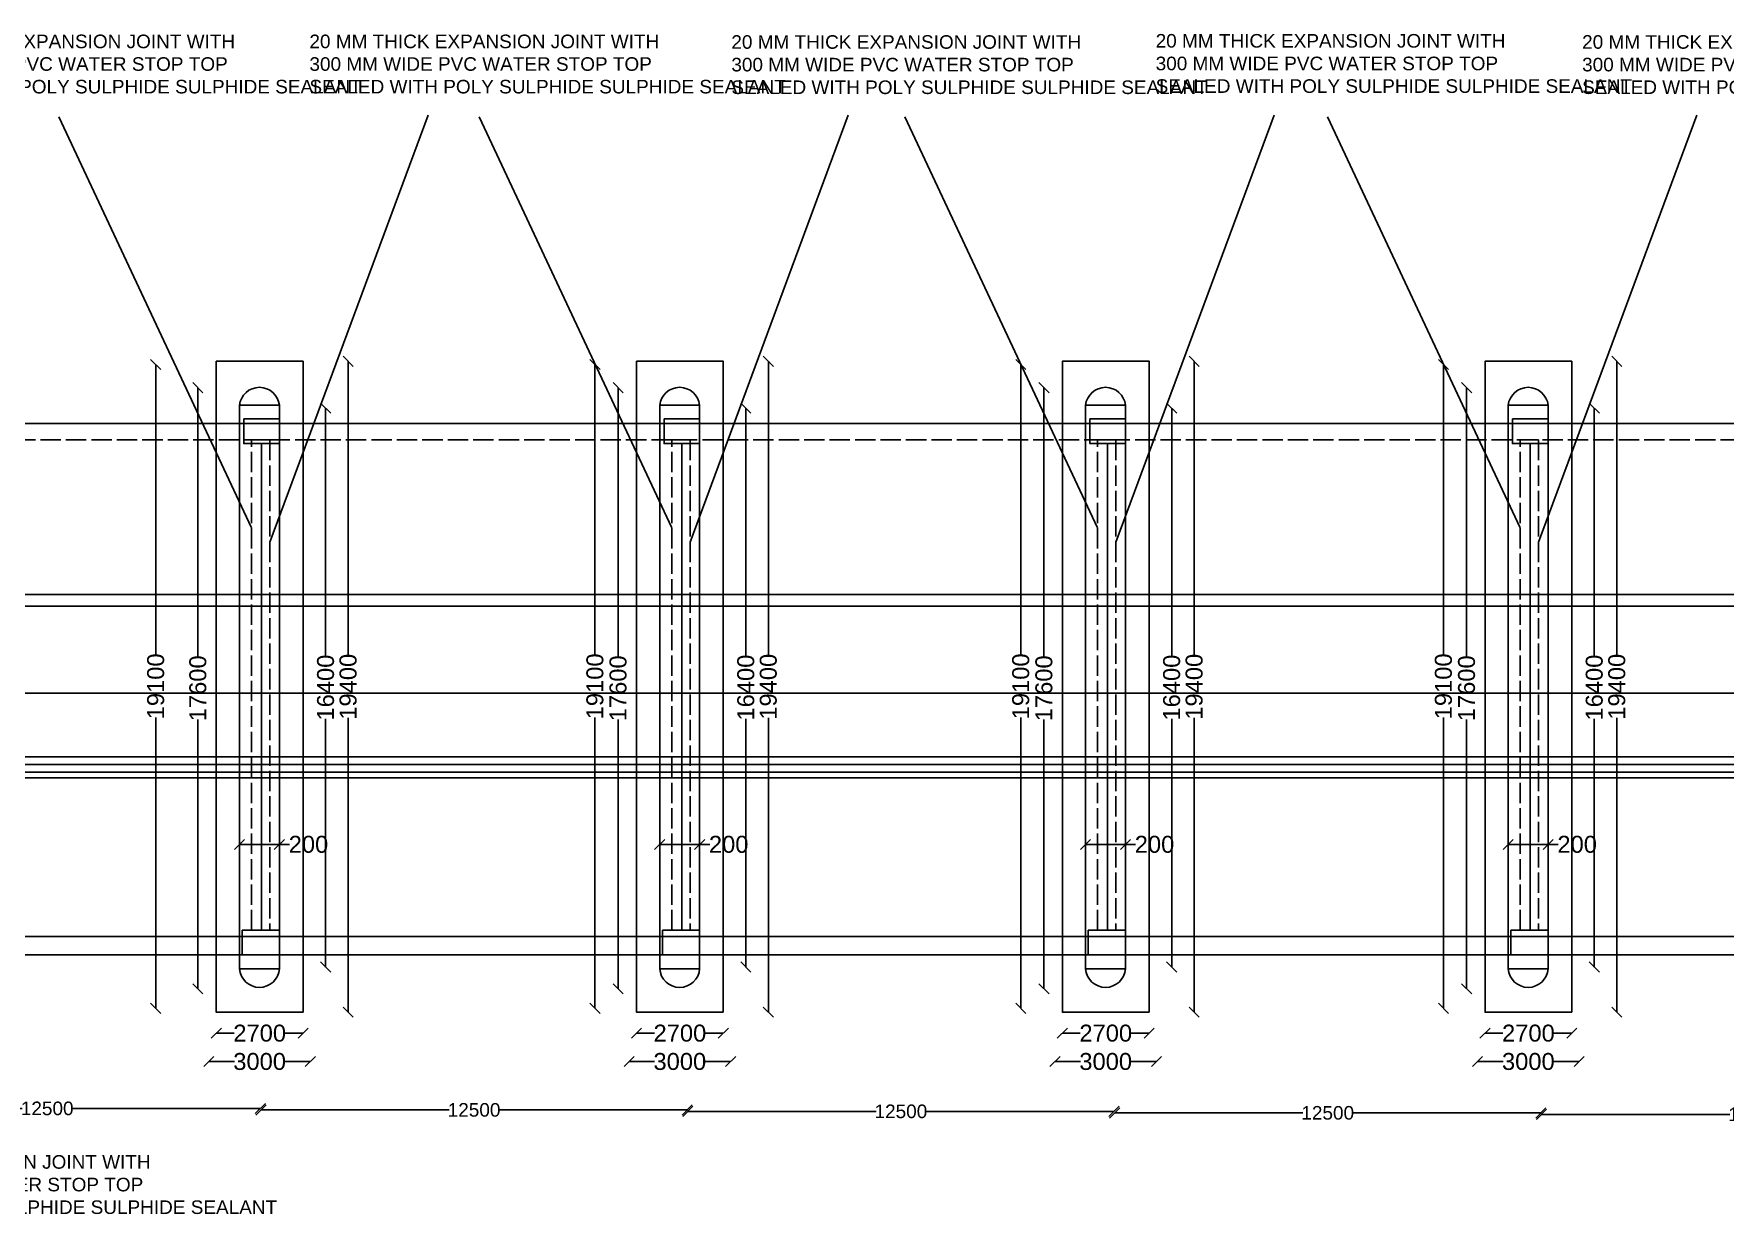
# Model space of a CAD drawing. Header units: millimetres. Extents: x -112454 to 301508, y -143387 to 43222.
# Drawn here: x -48255 to 1578, y -82090 to -47312 of the extents above; entities that cross this region are included whole.
import ezdxf

# ---------------------------------------------------------------- set-up
doc = ezdxf.new("R2010")
doc.units = ezdxf.units.MM
doc.header["$MEASUREMENT"] = 0
doc.linetypes.add('ACAD_ISO02W100', pattern=[15, 12, -3])
for name, color, linetype in [('DIMENSION', 7, 'Continuous'), ('DRAWING', 7, 'Continuous'), ('TEXT', 7, 'Continuous')]:
    doc.layers.add(name, color=color, linetype=linetype)
doc.styles.get("Standard").update_dxf_attribs({"font": 'arial.ttf', "height": 500})
doc.dimstyles.get("Standard").update_dxf_attribs({"dimtxt": 500, "dimasz": 300, "dimexe": 0.18, "dimexo": 0.0625, "dimgap": 0.09, "dimtad": 0, "dimdec": 0, "dimzin": 0, "dimdsep": 46, "dimtxsty": 'Standard', "dimblk": 'OBLIQUE', "dimcen": 0.09, "dimse1": 1, "dimse2": 1, "dimadec": 0, "dimazin": 0, "dimtfac": 1, "dimtdec": 0, "dimtofl": 0, "dimtmove": 0, "dimatfit": 3, "dimfxl": 0, "dimtolj": 1, "dimtzin": 0, "dimarcsym": 0})

# ---------------------------------------------------------------- blocks, each defined once
blk = doc.blocks.new('_Oblique')
at = {"color": 0, "linetype": 'ByBlock', "lineweight": -2}
blk.add_line((-0.5, -0.5), (0.5, 0.5), dxfattribs=at)
blk = doc.blocks.new('*D4')
at = {"layer": 'Defpoints', "color": 0, "transparency": 16777216}
for p in [(-44663, -57055), (-44658, -57055), (-44758, -76023)]:
    blk.add_point(p, dxfattribs=at)
at = {"layer": 'DIMENSION', "color": 0, "lineweight": -2, "transparency": 16777216}
for p, q in [((-44663, -57055), (-44663, -65623)), ((-44663, -76023), (-44663, -67456))]:
    blk.add_line(p, q, dxfattribs=at)
at = {"layer": 'DIMENSION', "color": 0, "lineweight": -2, "transparency": 16777216, "xscale": 300, "yscale": 300, "zscale": 300}
for p, rotation in [((-44663, -57055), 90), ((-44663, -76023), 270)]:
    blk.add_blockref('_Oblique', p, dxfattribs=dict(at, rotation=rotation))
at = {"layer": 'DIMENSION', "color": 0, "transparency": 16777216, "insert": (-44663, -66539), "char_height": 500, "attachment_point": 5, "rotation": 90}
blk.add_mtext('\\A1;19100', dxfattribs=at)
blk = doc.blocks.new('*D5')
at = {"layer": 'Defpoints', "color": 0, "transparency": 16777216}
for p in [(-43421, -57739), (-42878, -57739), (-42878, -75452)]:
    blk.add_point(p, dxfattribs=at)
at = {"layer": 'DIMENSION', "color": 0, "lineweight": -2, "transparency": 16777216}
for p, q in [((-43421, -57739), (-43421, -65679)), ((-43421, -75452), (-43421, -67512))]:
    blk.add_line(p, q, dxfattribs=at)
at = {"layer": 'DIMENSION', "color": 0, "lineweight": -2, "transparency": 16777216, "xscale": 300, "yscale": 300, "zscale": 300}
for p, rotation in [((-43421, -57739), 90), ((-43421, -75452), 270)]:
    blk.add_blockref('_Oblique', p, dxfattribs=dict(at, rotation=rotation))
at = {"layer": 'DIMENSION', "color": 0, "transparency": 16777216, "insert": (-43421, -66596), "char_height": 500, "attachment_point": 5, "rotation": 90}
blk.add_mtext('\\A1;17600', dxfattribs=at)
blk = doc.blocks.new('*D6')
at = {"layer": 'Defpoints', "color": 0, "transparency": 16777216}
for p in [(-39837, -58341), (-39837, -74809), (-39657, -74809)]:
    blk.add_point(p, dxfattribs=at)
at = {"layer": 'DIMENSION', "color": 0, "lineweight": -2, "transparency": 16777216}
for p, q in [((-39657, -58341), (-39657, -65659)), ((-39657, -74809), (-39657, -67492))]:
    blk.add_line(p, q, dxfattribs=at)
at = {"layer": 'DIMENSION', "color": 0, "lineweight": -2, "transparency": 16777216, "xscale": 300, "yscale": 300, "zscale": 300}
for p, rotation in [((-39657, -58341), 90), ((-39657, -74809), 270)]:
    blk.add_blockref('_Oblique', p, dxfattribs=dict(at, rotation=rotation))
at = {"layer": 'DIMENSION', "color": 0, "transparency": 16777216, "insert": (-39657, -66575), "char_height": 500, "attachment_point": 5, "rotation": 90}
blk.add_mtext('\\A1;16400', dxfattribs=at)
blk = doc.blocks.new('*D7')
at = {"layer": 'Defpoints', "color": 0, "transparency": 16777216}
for p in [(-40321, -56960), (-38994, -56960), (-40321, -76140)]:
    blk.add_point(p, dxfattribs=at)
at = {"layer": 'DIMENSION', "color": 0, "lineweight": -2, "transparency": 16777216}
for p, q in [((-38994, -56960), (-38994, -65633)), ((-38994, -76140), (-38994, -67466))]:
    blk.add_line(p, q, dxfattribs=at)
at = {"layer": 'DIMENSION', "color": 0, "lineweight": -2, "transparency": 16777216, "xscale": 300, "yscale": 300, "zscale": 300}
for p, rotation in [((-38994, -56960), 90), ((-38994, -76140), 270)]:
    blk.add_blockref('_Oblique', p, dxfattribs=dict(at, rotation=rotation))
at = {"layer": 'DIMENSION', "color": 0, "transparency": 16777216, "insert": (-38994, -66550), "char_height": 500, "attachment_point": 5, "rotation": 90}
blk.add_mtext('\\A1;19400', dxfattribs=at)
blk = doc.blocks.new('*D8')
at = {"layer": 'Defpoints', "color": 0, "transparency": 16777216}
for p in [(-42878, -76140), (-40321, -76140), (-40321, -76759)]:
    blk.add_point(p, dxfattribs=at)
at = {"layer": 'DIMENSION', "color": 0, "lineweight": -2, "transparency": 16777216}
for p, q in [((-42878, -76759), (-42350, -76759)), ((-40321, -76759), (-40849, -76759))]:
    blk.add_line(p, q, dxfattribs=at)
at = {"layer": 'DIMENSION', "color": 0, "lineweight": -2, "transparency": 16777216, "xscale": 300, "yscale": 300, "zscale": 300, "rotation": 180}
blk.add_blockref('_Oblique', (-42878, -76759), dxfattribs=at)
at = {"layer": 'DIMENSION', "color": 0, "lineweight": -2, "transparency": 16777216, "xscale": 300, "yscale": 300, "zscale": 300}
blk.add_blockref('_Oblique', (-40321, -76759), dxfattribs=at)
at = {"layer": 'DIMENSION', "color": 0, "transparency": 16777216, "insert": (-41600, -76759), "char_height": 500, "attachment_point": 5}
blk.add_mtext('\\A1;2700', dxfattribs=at)
blk = doc.blocks.new('*D9')
at = {"layer": 'Defpoints', "color": 0, "transparency": 16777216}
for p in [(-43097, -77485), (-43097, -77594), (-40106, -77485)]:
    blk.add_point(p, dxfattribs=at)
at = {"layer": 'DIMENSION', "color": 0, "lineweight": -2, "transparency": 16777216}
for p, q in [((-43097, -77594), (-42347, -77594)), ((-40106, -77594), (-40856, -77594))]:
    blk.add_line(p, q, dxfattribs=at)
at = {"layer": 'DIMENSION', "color": 0, "lineweight": -2, "transparency": 16777216, "xscale": 300, "yscale": 300, "zscale": 300, "rotation": 180}
blk.add_blockref('_Oblique', (-43097, -77594), dxfattribs=at)
at = {"layer": 'DIMENSION', "color": 0, "lineweight": -2, "transparency": 16777216, "xscale": 300, "yscale": 300, "zscale": 300}
blk.add_blockref('_Oblique', (-40106, -77594), dxfattribs=at)
at = {"layer": 'DIMENSION', "color": 0, "transparency": 16777216, "insert": (-41602, -77594), "char_height": 500, "attachment_point": 5}
blk.add_mtext('\\A1;3000', dxfattribs=at)
blk = doc.blocks.new('*D10')
at = {"layer": 'Defpoints', "color": 0, "transparency": 16777216}
for p in [(-41019, -71196), (-42195, -71750), (-41019, -71750)]:
    blk.add_point(p, dxfattribs=at)
at = {"layer": 'DIMENSION', "color": 0, "lineweight": -2, "transparency": 16777216}
for p, q in [((-42195, -71196), (-41019, -71196)), ((-41019, -71196), (-40719, -71196))]:
    blk.add_line(p, q, dxfattribs=at)
at = {"layer": 'DIMENSION', "color": 0, "lineweight": -2, "transparency": 16777216, "xscale": 300, "yscale": 300, "zscale": 300, "rotation": 180}
blk.add_blockref('_Oblique', (-42195, -71196), dxfattribs=at)
at = {"layer": 'DIMENSION', "color": 0, "lineweight": -2, "transparency": 16777216, "xscale": 300, "yscale": 300, "zscale": 300}
blk.add_blockref('_Oblique', (-41019, -71196), dxfattribs=at)
at = {"layer": 'DIMENSION', "color": 0, "transparency": 16777216, "insert": (-40163, -71196), "char_height": 500, "attachment_point": 5}
blk.add_mtext('\\A1;200', dxfattribs=at)
blk = doc.blocks.new('*D12')
at = {"layer": 'Defpoints', "color": 0, "transparency": 16777216}
for p in [(-31722, -57055), (-31717, -57055), (-31818, -76023)]:
    blk.add_point(p, dxfattribs=at)
at = {"layer": 'DIMENSION', "color": 0, "lineweight": -2, "transparency": 16777216}
for p, q in [((-31722, -57055), (-31722, -65623)), ((-31722, -76023), (-31722, -67456))]:
    blk.add_line(p, q, dxfattribs=at)
at = {"layer": 'DIMENSION', "color": 0, "lineweight": -2, "transparency": 16777216, "xscale": 300, "yscale": 300, "zscale": 300}
for p, rotation in [((-31722, -57055), 90), ((-31722, -76023), 270)]:
    blk.add_blockref('_Oblique', p, dxfattribs=dict(at, rotation=rotation))
at = {"layer": 'DIMENSION', "color": 0, "transparency": 16777216, "insert": (-31722, -66539), "char_height": 500, "attachment_point": 5, "rotation": 90}
blk.add_mtext('\\A1;19100', dxfattribs=at)
blk = doc.blocks.new('*D13')
at = {"layer": 'Defpoints', "color": 0, "transparency": 16777216}
for p in [(-31040, -57739), (-30497, -57739), (-30497, -75452)]:
    blk.add_point(p, dxfattribs=at)
at = {"layer": 'DIMENSION', "color": 0, "lineweight": -2, "transparency": 16777216}
for p, q in [((-31040, -57739), (-31040, -65679)), ((-31040, -75452), (-31040, -67512))]:
    blk.add_line(p, q, dxfattribs=at)
at = {"layer": 'DIMENSION', "color": 0, "lineweight": -2, "transparency": 16777216, "xscale": 300, "yscale": 300, "zscale": 300}
for p, rotation in [((-31040, -57739), 90), ((-31040, -75452), 270)]:
    blk.add_blockref('_Oblique', p, dxfattribs=dict(at, rotation=rotation))
at = {"layer": 'DIMENSION', "color": 0, "transparency": 16777216, "insert": (-31040, -66596), "char_height": 500, "attachment_point": 5, "rotation": 90}
blk.add_mtext('\\A1;17600', dxfattribs=at)
blk = doc.blocks.new('*D14')
at = {"layer": 'Defpoints', "color": 0, "transparency": 16777216}
for p in [(-27456, -58341), (-27456, -74809), (-27276, -74809)]:
    blk.add_point(p, dxfattribs=at)
at = {"layer": 'DIMENSION', "color": 0, "lineweight": -2, "transparency": 16777216}
for p, q in [((-27276, -58341), (-27276, -65659)), ((-27276, -74809), (-27276, -67492))]:
    blk.add_line(p, q, dxfattribs=at)
at = {"layer": 'DIMENSION', "color": 0, "lineweight": -2, "transparency": 16777216, "xscale": 300, "yscale": 300, "zscale": 300}
for p, rotation in [((-27276, -58341), 90), ((-27276, -74809), 270)]:
    blk.add_blockref('_Oblique', p, dxfattribs=dict(at, rotation=rotation))
at = {"layer": 'DIMENSION', "color": 0, "transparency": 16777216, "insert": (-27276, -66575), "char_height": 500, "attachment_point": 5, "rotation": 90}
blk.add_mtext('\\A1;16400', dxfattribs=at)
blk = doc.blocks.new('*D15')
at = {"layer": 'Defpoints', "color": 0, "transparency": 16777216}
for p in [(-27940, -56960), (-26613, -56960), (-27940, -76140)]:
    blk.add_point(p, dxfattribs=at)
at = {"layer": 'DIMENSION', "color": 0, "lineweight": -2, "transparency": 16777216}
for p, q in [((-26613, -56960), (-26613, -65633)), ((-26613, -76140), (-26613, -67466))]:
    blk.add_line(p, q, dxfattribs=at)
at = {"layer": 'DIMENSION', "color": 0, "lineweight": -2, "transparency": 16777216, "xscale": 300, "yscale": 300, "zscale": 300}
for p, rotation in [((-26613, -56960), 90), ((-26613, -76140), 270)]:
    blk.add_blockref('_Oblique', p, dxfattribs=dict(at, rotation=rotation))
at = {"layer": 'DIMENSION', "color": 0, "transparency": 16777216, "insert": (-26613, -66550), "char_height": 500, "attachment_point": 5, "rotation": 90}
blk.add_mtext('\\A1;19400', dxfattribs=at)
blk = doc.blocks.new('*D16')
at = {"layer": 'Defpoints', "color": 0, "transparency": 16777216}
for p in [(-30497, -76140), (-27940, -76140), (-27940, -76759)]:
    blk.add_point(p, dxfattribs=at)
at = {"layer": 'DIMENSION', "color": 0, "lineweight": -2, "transparency": 16777216}
for p, q in [((-30497, -76759), (-29969, -76759)), ((-27940, -76759), (-28468, -76759))]:
    blk.add_line(p, q, dxfattribs=at)
at = {"layer": 'DIMENSION', "color": 0, "lineweight": -2, "transparency": 16777216, "xscale": 300, "yscale": 300, "zscale": 300, "rotation": 180}
blk.add_blockref('_Oblique', (-30497, -76759), dxfattribs=at)
at = {"layer": 'DIMENSION', "color": 0, "lineweight": -2, "transparency": 16777216, "xscale": 300, "yscale": 300, "zscale": 300}
blk.add_blockref('_Oblique', (-27940, -76759), dxfattribs=at)
at = {"layer": 'DIMENSION', "color": 0, "transparency": 16777216, "insert": (-29219, -76759), "char_height": 500, "attachment_point": 5}
blk.add_mtext('\\A1;2700', dxfattribs=at)
blk = doc.blocks.new('*D11')
at = {"layer": 'Defpoints', "color": 0, "transparency": 16777216}
for p in [(-30716, -77485), (-30716, -77594), (-27725, -77485)]:
    blk.add_point(p, dxfattribs=at)
at = {"layer": 'DIMENSION', "color": 0, "lineweight": -2, "transparency": 16777216}
for p, q in [((-30716, -77594), (-29966, -77594)), ((-27725, -77594), (-28475, -77594))]:
    blk.add_line(p, q, dxfattribs=at)
at = {"layer": 'DIMENSION', "color": 0, "lineweight": -2, "transparency": 16777216, "xscale": 300, "yscale": 300, "zscale": 300, "rotation": 180}
blk.add_blockref('_Oblique', (-30716, -77594), dxfattribs=at)
at = {"layer": 'DIMENSION', "color": 0, "lineweight": -2, "transparency": 16777216, "xscale": 300, "yscale": 300, "zscale": 300}
blk.add_blockref('_Oblique', (-27725, -77594), dxfattribs=at)
at = {"layer": 'DIMENSION', "color": 0, "transparency": 16777216, "insert": (-29221, -77594), "char_height": 500, "attachment_point": 5}
blk.add_mtext('\\A1;3000', dxfattribs=at)
blk = doc.blocks.new('*D17')
at = {"layer": 'Defpoints', "color": 0, "transparency": 16777216}
for p in [(-28638, -71196), (-29814, -71750), (-28638, -71750)]:
    blk.add_point(p, dxfattribs=at)
at = {"layer": 'DIMENSION', "color": 0, "lineweight": -2, "transparency": 16777216}
for p, q in [((-29814, -71196), (-28638, -71196)), ((-28638, -71196), (-28338, -71196))]:
    blk.add_line(p, q, dxfattribs=at)
at = {"layer": 'DIMENSION', "color": 0, "lineweight": -2, "transparency": 16777216, "xscale": 300, "yscale": 300, "zscale": 300, "rotation": 180}
blk.add_blockref('_Oblique', (-29814, -71196), dxfattribs=at)
at = {"layer": 'DIMENSION', "color": 0, "lineweight": -2, "transparency": 16777216, "xscale": 300, "yscale": 300, "zscale": 300}
blk.add_blockref('_Oblique', (-28638, -71196), dxfattribs=at)
at = {"layer": 'DIMENSION', "color": 0, "transparency": 16777216, "insert": (-27782, -71196), "char_height": 500, "attachment_point": 5}
blk.add_mtext('\\A1;200', dxfattribs=at)
blk = doc.blocks.new('*D19')
at = {"layer": 'Defpoints', "color": 0, "transparency": 16777216}
for p in [(-19175, -57055), (-19170, -57055), (-19271, -76023)]:
    blk.add_point(p, dxfattribs=at)
at = {"layer": 'DIMENSION', "color": 0, "lineweight": -2, "transparency": 16777216}
for p, q in [((-19175, -57055), (-19175, -65623)), ((-19175, -76023), (-19175, -67456))]:
    blk.add_line(p, q, dxfattribs=at)
at = {"layer": 'DIMENSION', "color": 0, "lineweight": -2, "transparency": 16777216, "xscale": 300, "yscale": 300, "zscale": 300}
for p, rotation in [((-19175, -57055), 90), ((-19175, -76023), 270)]:
    blk.add_blockref('_Oblique', p, dxfattribs=dict(at, rotation=rotation))
at = {"layer": 'DIMENSION', "color": 0, "transparency": 16777216, "insert": (-19175, -66539), "char_height": 500, "attachment_point": 5, "rotation": 90}
blk.add_mtext('\\A1;19100', dxfattribs=at)
blk = doc.blocks.new('*D20')
at = {"layer": 'Defpoints', "color": 0, "transparency": 16777216}
for p in [(-18493, -57739), (-17950, -57739), (-17950, -75452)]:
    blk.add_point(p, dxfattribs=at)
at = {"layer": 'DIMENSION', "color": 0, "lineweight": -2, "transparency": 16777216}
for p, q in [((-18493, -57739), (-18493, -65679)), ((-18493, -75452), (-18493, -67512))]:
    blk.add_line(p, q, dxfattribs=at)
at = {"layer": 'DIMENSION', "color": 0, "lineweight": -2, "transparency": 16777216, "xscale": 300, "yscale": 300, "zscale": 300}
for p, rotation in [((-18493, -57739), 90), ((-18493, -75452), 270)]:
    blk.add_blockref('_Oblique', p, dxfattribs=dict(at, rotation=rotation))
at = {"layer": 'DIMENSION', "color": 0, "transparency": 16777216, "insert": (-18493, -66596), "char_height": 500, "attachment_point": 5, "rotation": 90}
blk.add_mtext('\\A1;17600', dxfattribs=at)
blk = doc.blocks.new('*D21')
at = {"layer": 'Defpoints', "color": 0, "transparency": 16777216}
for p in [(-14909, -58341), (-14909, -74809), (-14729, -74809)]:
    blk.add_point(p, dxfattribs=at)
at = {"layer": 'DIMENSION', "color": 0, "lineweight": -2, "transparency": 16777216}
for p, q in [((-14729, -58341), (-14729, -65659)), ((-14729, -74809), (-14729, -67492))]:
    blk.add_line(p, q, dxfattribs=at)
at = {"layer": 'DIMENSION', "color": 0, "lineweight": -2, "transparency": 16777216, "xscale": 300, "yscale": 300, "zscale": 300}
for p, rotation in [((-14729, -58341), 90), ((-14729, -74809), 270)]:
    blk.add_blockref('_Oblique', p, dxfattribs=dict(at, rotation=rotation))
at = {"layer": 'DIMENSION', "color": 0, "transparency": 16777216, "insert": (-14729, -66575), "char_height": 500, "attachment_point": 5, "rotation": 90}
blk.add_mtext('\\A1;16400', dxfattribs=at)
blk = doc.blocks.new('*D22')
at = {"layer": 'Defpoints', "color": 0, "transparency": 16777216}
for p in [(-15393, -56960), (-14066, -56960), (-15393, -76140)]:
    blk.add_point(p, dxfattribs=at)
at = {"layer": 'DIMENSION', "color": 0, "lineweight": -2, "transparency": 16777216}
for p, q in [((-14066, -56960), (-14066, -65633)), ((-14066, -76140), (-14066, -67466))]:
    blk.add_line(p, q, dxfattribs=at)
at = {"layer": 'DIMENSION', "color": 0, "lineweight": -2, "transparency": 16777216, "xscale": 300, "yscale": 300, "zscale": 300}
for p, rotation in [((-14066, -56960), 90), ((-14066, -76140), 270)]:
    blk.add_blockref('_Oblique', p, dxfattribs=dict(at, rotation=rotation))
at = {"layer": 'DIMENSION', "color": 0, "transparency": 16777216, "insert": (-14066, -66550), "char_height": 500, "attachment_point": 5, "rotation": 90}
blk.add_mtext('\\A1;19400', dxfattribs=at)
blk = doc.blocks.new('*D23')
at = {"layer": 'Defpoints', "color": 0, "transparency": 16777216}
for p in [(-17950, -76140), (-15393, -76140), (-15393, -76759)]:
    blk.add_point(p, dxfattribs=at)
at = {"layer": 'DIMENSION', "color": 0, "lineweight": -2, "transparency": 16777216}
for p, q in [((-17950, -76759), (-17422, -76759)), ((-15393, -76759), (-15922, -76759))]:
    blk.add_line(p, q, dxfattribs=at)
at = {"layer": 'DIMENSION', "color": 0, "lineweight": -2, "transparency": 16777216, "xscale": 300, "yscale": 300, "zscale": 300, "rotation": 180}
blk.add_blockref('_Oblique', (-17950, -76759), dxfattribs=at)
at = {"layer": 'DIMENSION', "color": 0, "lineweight": -2, "transparency": 16777216, "xscale": 300, "yscale": 300, "zscale": 300}
blk.add_blockref('_Oblique', (-15393, -76759), dxfattribs=at)
at = {"layer": 'DIMENSION', "color": 0, "transparency": 16777216, "insert": (-16672, -76759), "char_height": 500, "attachment_point": 5}
blk.add_mtext('\\A1;2700', dxfattribs=at)
blk = doc.blocks.new('*D18')
at = {"layer": 'Defpoints', "color": 0, "transparency": 16777216}
for p in [(-18169, -77485), (-18169, -77594), (-15178, -77485)]:
    blk.add_point(p, dxfattribs=at)
at = {"layer": 'DIMENSION', "color": 0, "lineweight": -2, "transparency": 16777216}
for p, q in [((-18169, -77594), (-17419, -77594)), ((-15178, -77594), (-15928, -77594))]:
    blk.add_line(p, q, dxfattribs=at)
at = {"layer": 'DIMENSION', "color": 0, "lineweight": -2, "transparency": 16777216, "xscale": 300, "yscale": 300, "zscale": 300, "rotation": 180}
blk.add_blockref('_Oblique', (-18169, -77594), dxfattribs=at)
at = {"layer": 'DIMENSION', "color": 0, "lineweight": -2, "transparency": 16777216, "xscale": 300, "yscale": 300, "zscale": 300}
blk.add_blockref('_Oblique', (-15178, -77594), dxfattribs=at)
at = {"layer": 'DIMENSION', "color": 0, "transparency": 16777216, "insert": (-16674, -77594), "char_height": 500, "attachment_point": 5}
blk.add_mtext('\\A1;3000', dxfattribs=at)
blk = doc.blocks.new('*D24')
at = {"layer": 'Defpoints', "color": 0, "transparency": 16777216}
for p in [(-16091, -71196), (-17267, -71750), (-16091, -71750)]:
    blk.add_point(p, dxfattribs=at)
at = {"layer": 'DIMENSION', "color": 0, "lineweight": -2, "transparency": 16777216}
for p, q in [((-17267, -71196), (-16091, -71196)), ((-16091, -71196), (-15791, -71196))]:
    blk.add_line(p, q, dxfattribs=at)
at = {"layer": 'DIMENSION', "color": 0, "lineweight": -2, "transparency": 16777216, "xscale": 300, "yscale": 300, "zscale": 300, "rotation": 180}
blk.add_blockref('_Oblique', (-17267, -71196), dxfattribs=at)
at = {"layer": 'DIMENSION', "color": 0, "lineweight": -2, "transparency": 16777216, "xscale": 300, "yscale": 300, "zscale": 300}
blk.add_blockref('_Oblique', (-16091, -71196), dxfattribs=at)
at = {"layer": 'DIMENSION', "color": 0, "transparency": 16777216, "insert": (-15235, -71196), "char_height": 500, "attachment_point": 5}
blk.add_mtext('\\A1;200', dxfattribs=at)
blk = doc.blocks.new('*D26')
at = {"layer": 'Defpoints', "color": 0, "transparency": 16777216}
for p in [(-6722, -57055), (-6717, -57055), (-6818, -76023)]:
    blk.add_point(p, dxfattribs=at)
at = {"layer": 'DIMENSION', "color": 0, "lineweight": -2, "transparency": 16777216}
for p, q in [((-6722, -57055), (-6722, -65623)), ((-6722, -76023), (-6722, -67456))]:
    blk.add_line(p, q, dxfattribs=at)
at = {"layer": 'DIMENSION', "color": 0, "lineweight": -2, "transparency": 16777216, "xscale": 300, "yscale": 300, "zscale": 300}
for p, rotation in [((-6722, -57055), 90), ((-6722, -76023), 270)]:
    blk.add_blockref('_Oblique', p, dxfattribs=dict(at, rotation=rotation))
at = {"layer": 'DIMENSION', "color": 0, "transparency": 16777216, "insert": (-6722, -66539), "char_height": 500, "attachment_point": 5, "rotation": 90}
blk.add_mtext('\\A1;19100', dxfattribs=at)
blk = doc.blocks.new('*D27')
at = {"layer": 'Defpoints', "color": 0, "transparency": 16777216}
for p in [(-6040, -57739), (-5498, -57739), (-5498, -75452)]:
    blk.add_point(p, dxfattribs=at)
at = {"layer": 'DIMENSION', "color": 0, "lineweight": -2, "transparency": 16777216}
for p, q in [((-6040, -57739), (-6040, -65679)), ((-6040, -75452), (-6040, -67512))]:
    blk.add_line(p, q, dxfattribs=at)
at = {"layer": 'DIMENSION', "color": 0, "lineweight": -2, "transparency": 16777216, "xscale": 300, "yscale": 300, "zscale": 300}
for p, rotation in [((-6040, -57739), 90), ((-6040, -75452), 270)]:
    blk.add_blockref('_Oblique', p, dxfattribs=dict(at, rotation=rotation))
at = {"layer": 'DIMENSION', "color": 0, "transparency": 16777216, "insert": (-6040, -66596), "char_height": 500, "attachment_point": 5, "rotation": 90}
blk.add_mtext('\\A1;17600', dxfattribs=at)
blk = doc.blocks.new('*D28')
at = {"layer": 'Defpoints', "color": 0, "transparency": 16777216}
for p in [(-2456, -58341), (-2456, -74809), (-2277, -74809)]:
    blk.add_point(p, dxfattribs=at)
at = {"layer": 'DIMENSION', "color": 0, "lineweight": -2, "transparency": 16777216}
for p, q in [((-2277, -58341), (-2277, -65659)), ((-2277, -74809), (-2277, -67492))]:
    blk.add_line(p, q, dxfattribs=at)
at = {"layer": 'DIMENSION', "color": 0, "lineweight": -2, "transparency": 16777216, "xscale": 300, "yscale": 300, "zscale": 300}
for p, rotation in [((-2277, -58341), 90), ((-2277, -74809), 270)]:
    blk.add_blockref('_Oblique', p, dxfattribs=dict(at, rotation=rotation))
at = {"layer": 'DIMENSION', "color": 0, "transparency": 16777216, "insert": (-2277, -66575), "char_height": 500, "attachment_point": 5, "rotation": 90}
blk.add_mtext('\\A1;16400', dxfattribs=at)
blk = doc.blocks.new('*D29')
at = {"layer": 'Defpoints', "color": 0, "transparency": 16777216}
for p in [(-2940, -56960), (-1613, -56960), (-2940, -76140)]:
    blk.add_point(p, dxfattribs=at)
at = {"layer": 'DIMENSION', "color": 0, "lineweight": -2, "transparency": 16777216}
for p, q in [((-1613, -56960), (-1613, -65633)), ((-1613, -76140), (-1613, -67466))]:
    blk.add_line(p, q, dxfattribs=at)
at = {"layer": 'DIMENSION', "color": 0, "lineweight": -2, "transparency": 16777216, "xscale": 300, "yscale": 300, "zscale": 300}
for p, rotation in [((-1613, -56960), 90), ((-1613, -76140), 270)]:
    blk.add_blockref('_Oblique', p, dxfattribs=dict(at, rotation=rotation))
at = {"layer": 'DIMENSION', "color": 0, "transparency": 16777216, "insert": (-1613, -66550), "char_height": 500, "attachment_point": 5, "rotation": 90}
blk.add_mtext('\\A1;19400', dxfattribs=at)
blk = doc.blocks.new('*D30')
at = {"layer": 'Defpoints', "color": 0, "transparency": 16777216}
for p in [(-5498, -76140), (-2940, -76140), (-2940, -76759)]:
    blk.add_point(p, dxfattribs=at)
at = {"layer": 'DIMENSION', "color": 0, "lineweight": -2, "transparency": 16777216}
for p, q in [((-5498, -76759), (-4969, -76759)), ((-2940, -76759), (-3469, -76759))]:
    blk.add_line(p, q, dxfattribs=at)
at = {"layer": 'DIMENSION', "color": 0, "lineweight": -2, "transparency": 16777216, "xscale": 300, "yscale": 300, "zscale": 300, "rotation": 180}
blk.add_blockref('_Oblique', (-5498, -76759), dxfattribs=at)
at = {"layer": 'DIMENSION', "color": 0, "lineweight": -2, "transparency": 16777216, "xscale": 300, "yscale": 300, "zscale": 300}
blk.add_blockref('_Oblique', (-2940, -76759), dxfattribs=at)
at = {"layer": 'DIMENSION', "color": 0, "transparency": 16777216, "insert": (-4219, -76759), "char_height": 500, "attachment_point": 5}
blk.add_mtext('\\A1;2700', dxfattribs=at)
blk = doc.blocks.new('*D25')
at = {"layer": 'Defpoints', "color": 0, "transparency": 16777216}
for p in [(-5717, -77485), (-5717, -77594), (-2725, -77485)]:
    blk.add_point(p, dxfattribs=at)
at = {"layer": 'DIMENSION', "color": 0, "lineweight": -2, "transparency": 16777216}
for p, q in [((-5717, -77594), (-4967, -77594)), ((-2725, -77594), (-3475, -77594))]:
    blk.add_line(p, q, dxfattribs=at)
at = {"layer": 'DIMENSION', "color": 0, "lineweight": -2, "transparency": 16777216, "xscale": 300, "yscale": 300, "zscale": 300, "rotation": 180}
blk.add_blockref('_Oblique', (-5717, -77594), dxfattribs=at)
at = {"layer": 'DIMENSION', "color": 0, "lineweight": -2, "transparency": 16777216, "xscale": 300, "yscale": 300, "zscale": 300}
blk.add_blockref('_Oblique', (-2725, -77594), dxfattribs=at)
at = {"layer": 'DIMENSION', "color": 0, "transparency": 16777216, "insert": (-4221, -77594), "char_height": 500, "attachment_point": 5}
blk.add_mtext('\\A1;3000', dxfattribs=at)
blk = doc.blocks.new('*D31')
at = {"layer": 'Defpoints', "color": 0, "transparency": 16777216}
for p in [(-3638, -71196), (-4814, -71750), (-3638, -71750)]:
    blk.add_point(p, dxfattribs=at)
at = {"layer": 'DIMENSION', "color": 0, "lineweight": -2, "transparency": 16777216}
for p, q in [((-4814, -71196), (-3638, -71196)), ((-3638, -71196), (-3338, -71196))]:
    blk.add_line(p, q, dxfattribs=at)
at = {"layer": 'DIMENSION', "color": 0, "lineweight": -2, "transparency": 16777216, "xscale": 300, "yscale": 300, "zscale": 300, "rotation": 180}
blk.add_blockref('_Oblique', (-4814, -71196), dxfattribs=at)
at = {"layer": 'DIMENSION', "color": 0, "lineweight": -2, "transparency": 16777216, "xscale": 300, "yscale": 300, "zscale": 300}
blk.add_blockref('_Oblique', (-3638, -71196), dxfattribs=at)
at = {"layer": 'DIMENSION', "color": 0, "transparency": 16777216, "insert": (-2782, -71196), "char_height": 500, "attachment_point": 5}
blk.add_mtext('\\A1;200', dxfattribs=at)
blk = doc.blocks.new('*D288')
at = {"layer": 'Defpoints', "color": 0, "transparency": 16777216}
for p in [(-54138, -78976), (-41583, -78976), (-41583, -78976)]:
    blk.add_point(p, dxfattribs=at)
at = {"layer": 'DIMENSION', "color": 0, "lineweight": -2, "transparency": 16777216}
for p, q in [((-54138, -78976), (-48594, -78976)), ((-41583, -78976), (-47127, -78976))]:
    blk.add_line(p, q, dxfattribs=at)
at = {"layer": 'DIMENSION', "color": 0, "lineweight": -2, "transparency": 16777216, "xscale": 300, "yscale": 300, "zscale": 300, "rotation": 180}
blk.add_blockref('_Oblique', (-54138, -78976), dxfattribs=at)
at = {"layer": 'DIMENSION', "color": 0, "lineweight": -2, "transparency": 16777216, "xscale": 300, "yscale": 300, "zscale": 300}
blk.add_blockref('_Oblique', (-41583, -78976), dxfattribs=at)
at = {"layer": 'DIMENSION', "color": 0, "transparency": 16777216, "insert": (-47861, -78976), "char_height": 400, "attachment_point": 5}
blk.add_mtext('\\A1;12500', dxfattribs=at)
blk = doc.blocks.new('*D289')
at = {"layer": 'Defpoints', "color": 0, "transparency": 16777216}
for p in [(-41562, -79020), (-29007, -79020), (-29007, -79020)]:
    blk.add_point(p, dxfattribs=at)
at = {"layer": 'DIMENSION', "color": 0, "lineweight": -2, "transparency": 16777216}
for p, q in [((-41562, -79020), (-36018, -79020)), ((-29007, -79020), (-34551, -79020))]:
    blk.add_line(p, q, dxfattribs=at)
at = {"layer": 'DIMENSION', "color": 0, "lineweight": -2, "transparency": 16777216, "xscale": 300, "yscale": 300, "zscale": 300, "rotation": 180}
blk.add_blockref('_Oblique', (-41562, -79020), dxfattribs=at)
at = {"layer": 'DIMENSION', "color": 0, "lineweight": -2, "transparency": 16777216, "xscale": 300, "yscale": 300, "zscale": 300}
blk.add_blockref('_Oblique', (-29007, -79020), dxfattribs=at)
at = {"layer": 'DIMENSION', "color": 0, "transparency": 16777216, "insert": (-35284, -79020), "char_height": 400, "attachment_point": 5}
blk.add_mtext('\\A1;12500', dxfattribs=at)
blk = doc.blocks.new('*D290')
at = {"layer": 'Defpoints', "color": 0, "transparency": 16777216}
for p in [(-28985, -79063), (-16431, -79063), (-16431, -79063)]:
    blk.add_point(p, dxfattribs=at)
at = {"layer": 'DIMENSION', "color": 0, "lineweight": -2, "transparency": 16777216}
for p, q in [((-28985, -79063), (-23441, -79063)), ((-16431, -79063), (-21975, -79063))]:
    blk.add_line(p, q, dxfattribs=at)
at = {"layer": 'DIMENSION', "color": 0, "lineweight": -2, "transparency": 16777216, "xscale": 300, "yscale": 300, "zscale": 300, "rotation": 180}
blk.add_blockref('_Oblique', (-28985, -79063), dxfattribs=at)
at = {"layer": 'DIMENSION', "color": 0, "lineweight": -2, "transparency": 16777216, "xscale": 300, "yscale": 300, "zscale": 300}
blk.add_blockref('_Oblique', (-16431, -79063), dxfattribs=at)
at = {"layer": 'DIMENSION', "color": 0, "transparency": 16777216, "insert": (-22708, -79063), "char_height": 400, "attachment_point": 5}
blk.add_mtext('\\A1;12500', dxfattribs=at)
blk = doc.blocks.new('*D291')
at = {"layer": 'Defpoints', "color": 0, "transparency": 16777216}
for p in [(-16409, -79107), (-3854, -79107), (-3854, -79107)]:
    blk.add_point(p, dxfattribs=at)
at = {"layer": 'DIMENSION', "color": 0, "lineweight": -2, "transparency": 16777216}
for p, q in [((-16409, -79107), (-10865, -79107)), ((-3854, -79107), (-9398, -79107))]:
    blk.add_line(p, q, dxfattribs=at)
at = {"layer": 'DIMENSION', "color": 0, "lineweight": -2, "transparency": 16777216, "xscale": 300, "yscale": 300, "zscale": 300, "rotation": 180}
blk.add_blockref('_Oblique', (-16409, -79107), dxfattribs=at)
at = {"layer": 'DIMENSION', "color": 0, "lineweight": -2, "transparency": 16777216, "xscale": 300, "yscale": 300, "zscale": 300}
blk.add_blockref('_Oblique', (-3854, -79107), dxfattribs=at)
at = {"layer": 'DIMENSION', "color": 0, "transparency": 16777216, "insert": (-10132, -79107), "char_height": 400, "attachment_point": 5}
blk.add_mtext('\\A1;12500', dxfattribs=at)
blk = doc.blocks.new('*D292')
at = {"layer": 'Defpoints', "color": 0, "transparency": 16777216}
for p in [(-3832, -79150), (8722, -79150), (8722, -79150)]:
    blk.add_point(p, dxfattribs=at)
at = {"layer": 'DIMENSION', "color": 0, "lineweight": -2, "transparency": 16777216}
for p, q in [((-3832, -79150), (1712, -79150)), ((8722, -79150), (3178, -79150))]:
    blk.add_line(p, q, dxfattribs=at)
at = {"layer": 'DIMENSION', "color": 0, "lineweight": -2, "transparency": 16777216, "xscale": 300, "yscale": 300, "zscale": 300, "rotation": 180}
blk.add_blockref('_Oblique', (-3832, -79150), dxfattribs=at)
at = {"layer": 'DIMENSION', "color": 0, "lineweight": -2, "transparency": 16777216, "xscale": 300, "yscale": 300, "zscale": 300}
blk.add_blockref('_Oblique', (8722, -79150), dxfattribs=at)
at = {"layer": 'DIMENSION', "color": 0, "transparency": 16777216, "insert": (2445, -79150), "char_height": 400, "attachment_point": 5}
blk.add_mtext('\\A1;12500', dxfattribs=at)

msp = doc.modelspace()

# ---------------------------------------------------------------- linework, layer by layer
at = {"layer": 'DRAWING'}
for points in [[(-41841.4, -61872.1), (-47516, -49757.1)], [(-41300, -62293.5), (-36640.3, -49705.1)], [(-29460.5, -61872.1), (-35135.1, -49757.1)], [(-28919.1, -62293.5), (-24259.4, -49705.1)], [(-16913.5, -61872.1), (-22588.1, -49757.1)], [(-16372.1, -62293.5), (-11712.4, -49705.1)], [(-4460.7, -61872.1), (-10135.3, -49757.1)], [(-3919.3, -62293.5), (740.4, -49705.1)], [(-104308, -58789.6), (270714.6, -58789.6)], [(-78579.7, -63829.3), (237279.7, -63829.3), (237421.9, -63829.3), (237421.9, -58789.6)], [(-41547.4, -59387.3), (-41547.4, -73727.8)], [(-29166.5, -59387.3), (-29166.5, -73727.8)], [(-16619.5, -59387.3), (-16619.5, -73727.8)], [(-4166.7, -59387.3), (-4166.7, -73727.8)], [(-79855.9, -64176.2), (246326.7, -64176.2)], [(-107459.8, -66743), (276257.1, -66743)], [(-71162.9, -77517), (-71162.9, -69058.8), (-70751, -68618.5), (-65997.3, -68618.5), (-3090, -68618.5), (44288.3, -68618.5), (165568.1, -68618.5), (235261.7, -68618.5), (237461.9, -68618.5), (237825.4, -68970.2), (237825.4, -74485.9), (237825.4, -74437.1)], [(-79855.9, -69237.5), (246326.7, -69237.5)], [(-78641.1, -68838.7), (-70532.7, -68838.7), (237300.7, -68838.7), (237569.4, -69240.3), (237569.4, -74451.9)], [(237323.2, -74451.9), (237323.2, -69368.6), (236994.5, -69062), (-70392.6, -69062), (-70670.8, -69238.3), (-70670.8, -74451.6)], [(-104308, -73905.9), (270714.6, -73905.9)], [(-104308, -74452), (270714.6, -74452)]]:
    msp.add_lwpolyline(points, dxfattribs=at)
for points in [[(-40320.7, -76139.5), (-42878.3, -76139.5), (-42878.3, -56959.6), (-40320.7, -56959.6)], [(-27939.8, -76139.5), (-30497.4, -76139.5), (-30497.4, -56959.6), (-27939.8, -56959.6)], [(-15392.8, -76139.5), (-17950.4, -76139.5), (-17950.4, -56959.6), (-15392.8, -56959.6)], [(-2940, -76139.5), (-5497.6, -76139.5), (-5497.6, -56959.6), (-2940, -56959.6)], [(-41018.5, -74860.2), (-42195, -74860.2), (-42195, -58252.1), (-41018.5, -58252.1)], [(-28637.6, -74860.2), (-29814.1, -74860.2), (-29814.1, -58252.1), (-28637.6, -58252.1)], [(-16090.6, -74860.2), (-17267.1, -74860.2), (-17267.1, -58252.1), (-16090.6, -58252.1)], [(-3637.8, -74860.2), (-4814.3, -74860.2), (-4814.3, -58252.1), (-3637.8, -58252.1)], [(-42068.5, -58657.8), (-41018.5, -58657.8), (-41018.5, -59387.3), (-42068.5, -59387.3)], [(-29687.6, -58657.8), (-28637.6, -58657.8), (-28637.6, -59387.3), (-29687.6, -59387.3)], [(-17140.6, -58657.8), (-16090.6, -58657.8), (-16090.6, -59387.3), (-17140.6, -59387.3)], [(-4687.8, -58657.8), (-3637.8, -58657.8), (-3637.8, -59387.3), (-4687.8, -59387.3)], [(-42113.5, -73726.5), (-41018.5, -73726.5), (-41018.5, -74452), (-42113.5, -74452)], [(-29732.6, -73726.5), (-28637.6, -73726.5), (-28637.6, -74452), (-29732.6, -74452)], [(-17185.6, -73726.5), (-16090.6, -73726.5), (-16090.6, -74452), (-17185.6, -74452)], [(-4732.8, -73726.5), (-3637.8, -73726.5), (-3637.8, -74452), (-4732.8, -74452)]]:
    msp.add_lwpolyline(points, close=True, dxfattribs=at)
at = {"layer": 'DRAWING', "linetype": 'ACAD_ISO02W100', "ltscale": 50}
msp.add_lwpolyline([(-104308, -59276.5), (270714.6, -59276.5)], dxfattribs=at)
for points in [[(-41300, -73726.5), (-41841.4, -73726.5), (-41841.4, -59276.5), (-41300, -59276.5)], [(-28919.1, -73726.5), (-29460.5, -73726.5), (-29460.5, -59276.5), (-28919.1, -59276.5)], [(-16372.1, -73726.5), (-16913.5, -73726.5), (-16913.5, -59276.5), (-16372.1, -59276.5)], [(-3919.3, -73726.5), (-4460.7, -73726.5), (-4460.7, -59276.5), (-3919.3, -59276.5)]]:
    msp.add_lwpolyline(points, close=True, dxfattribs=at)
at = {"layer": 'DRAWING'}
for centre, radius, start, end in [((-41606.8, -58319.8), 592.1, 6.56892, 173.43108), ((-29225.8, -58319.8), 592.1, 6.56892, 173.43108), ((-16678.8, -58319.8), 592.1, 6.56892, 173.43108), ((-4226.1, -58319.8), 592.1, 6.56892, 173.43108), ((-41606.8, -74818.9), 589.7, 184.01841, 355.98159), ((-29225.8, -74818.9), 589.7, 184.01841, 355.98159), ((-16678.8, -74818.9), 589.7, 184.01841, 355.98159), ((-4226.1, -74818.9), 589.7, 184.01841, 355.98159)]:
    msp.add_arc(centre, radius, start, end, dxfattribs=at)

# ---------------------------------------------------------------- texts
at = {"layer": 'TEXT', "char_height": 400, "width": 13559.524, "attachment_point": 1}
for insert in [(-52630.8, -47334.9), (-40134.4, -47334.9), (-15201.9, -47317.9), (-27703.1, -47352.5), (-2636, -47351.5), (-55119.7, -80351.2)]:
    msp.add_mtext('20 MM THICK EXPANSION JOINT WITH\\P300 MM WIDE PVC WATER STOP TOP\\PSEALED WITH POLY SULPHIDE SULPHIDE SEALANT', dxfattribs=dict(at, insert=insert))

# ---------------------------------------------------------------- dimensions: what is measured, and where the dimension line sits
at = {"layer": 'DIMENSION'}
for base, p1, p2, text, picture, middle in [((-38993.7, -56959.6), (-40320.7, -76139.5), (-40320.7, -56959.6), '19400', '*D7', (-38993.7, -66549.5)), ((-26612.7, -56959.6), (-27939.8, -76139.5), (-27939.8, -56959.6), '19400', '*D15', (-26612.7, -66549.5)), ((-14065.7, -56959.6), (-15392.8, -76139.5), (-15392.8, -56959.6), '19400', '*D22', (-14065.7, -66549.5)), ((-1613, -56959.6), (-2940, -76139.5), (-2940, -56959.6), '19400', '*D29', (-1613, -66549.5)), ((-44662.9, -57054.9), (-44758.4, -76023.3), (-44657.7, -57054.9), '19100', '*D4', (-44662.9, -66539.1)), ((-31722, -57054.9), (-31817.5, -76023.3), (-31716.8, -57054.9), '19100', '*D12', (-31722, -66539.1)), ((-19175, -57054.9), (-19270.6, -76023.3), (-19169.8, -57054.9), '19100', '*D19', (-19175, -66539.1)), ((-6722.2, -57054.9), (-6817.8, -76023.3), (-6717, -57054.9), '19100', '*D26', (-6722.2, -66539.1)), ((-43421.2, -57738.9), (-42878.3, -75452.3), (-42878.3, -57738.9), '17600', '*D5', (-43421.2, -66595.6)), ((-31040.2, -57738.9), (-30497.4, -75452.3), (-30497.4, -57738.9), '17600', '*D13', (-31040.2, -66595.6)), ((-18493.2, -57738.9), (-17950.4, -75452.3), (-17950.4, -57738.9), '17600', '*D20', (-18493.2, -66595.6)), ((-6040.5, -57738.9), (-5497.6, -75452.3), (-5497.6, -57738.9), '17600', '*D27', (-6040.5, -66595.6)), ((-39657.3, -74809.1), (-39837, -58341.2), (-39837, -74809.1), '16400', '*D6', (-39657.3, -66575.1)), ((-27276.3, -74809.1), (-27456.1, -58341.2), (-27456.1, -74809.1), '16400', '*D14', (-27276.3, -66575.1)), ((-14729.4, -74809.1), (-14909.1, -58341.2), (-14909.1, -74809.1), '16400', '*D21', (-14729.4, -66575.1)), ((-2276.6, -74809.1), (-2456.3, -58341.2), (-2456.3, -74809.1), '16400', '*D28', (-2276.6, -66575.1))]:
    dim = msp.add_linear_dim(base=base, p1=p1, p2=p2, angle=90, text=text, dimstyle='Standard', dxfattribs=at)
    dim.commit()
    dim.dimension.update_dxf_attribs({"geometry": picture, "text_midpoint": middle})
for base, p1, p2, picture, middle in [((-41018.5, -71195.6), (-42195, -71749.6), (-41018.5, -71749.6), '*D10', (-40162.7, -71195.6)), ((-28637.6, -71195.6), (-29814.1, -71749.6), (-28637.6, -71749.6), '*D17', (-27781.7, -71195.6)), ((-16090.6, -71195.6), (-17267.1, -71749.6), (-16090.6, -71749.6), '*D24', (-15234.7, -71195.6)), ((-3637.8, -71195.6), (-4814.3, -71749.6), (-3637.8, -71749.6), '*D31', (-2782, -71195.6))]:
    dim = msp.add_linear_dim(base=base, p1=p1, p2=p2, text='200', dimstyle='Standard', dxfattribs=at)
    dim.commit()
    dim.dimension.update_dxf_attribs({"geometry": picture, "text_midpoint": middle, "dimtype": 160})
for base, p1, p2, text, picture, middle in [((-40320.7, -76758.7), (-42878.3, -76139.5), (-40320.7, -76139.5), '2700', '*D8', (-41599.5, -76758.7)), ((-27939.8, -76758.7), (-30497.4, -76139.5), (-27939.8, -76139.5), '2700', '*D16', (-29218.6, -76758.7)), ((-15392.8, -76758.7), (-17950.4, -76139.5), (-15392.8, -76139.5), '2700', '*D23', (-16671.6, -76758.7)), ((-2940, -76758.7), (-5497.6, -76139.5), (-2940, -76139.5), '2700', '*D30', (-4218.8, -76758.7)), ((-43097.3, -77593.8), (-40106, -77484.9), (-43097.3, -77484.9), '3000', '*D9', (-41601.7, -77593.8)), ((-30716.4, -77593.8), (-27725, -77484.9), (-30716.4, -77484.9), '3000', '*D11', (-29220.7, -77593.8)), ((-18169.4, -77593.8), (-15178, -77484.9), (-18169.4, -77484.9), '3000', '*D18', (-16673.7, -77593.8)), ((-5716.6, -77593.8), (-2725.3, -77484.9), (-5716.6, -77484.9), '3000', '*D25', (-4220.9, -77593.8)), ((-41583.4, -78975.9), (-54137.9, -78975.9), (-41583.4, -78975.9), '12500', '*D288', (-47860.6, -78975.9)), ((-29007, -79019.6), (-41561.5, -79019.6), (-29007, -79019.6), '12500', '*D289', (-35284.3, -79019.6)), ((-16430.6, -79063.2), (-28985.2, -79063.2), (-16430.6, -79063.2), '12500', '*D290', (-22707.9, -79063.2)), ((-3854.2, -79106.8), (-16408.8, -79106.8), (-3854.2, -79106.8), '12500', '*D291', (-10131.5, -79106.8)), ((8722.2, -79150.4), (-3832.4, -79150.4), (8722.2, -79150.4), '12500', '*D292', (2444.9, -79150.4))]:
    dim = msp.add_linear_dim(base=base, p1=p1, p2=p2, text=text, dimstyle='Standard', dxfattribs=at)
    dim.commit()
    dim.dimension.update_dxf_attribs({"geometry": picture, "text_midpoint": middle})

doc.saveas('drawing.dxf')
